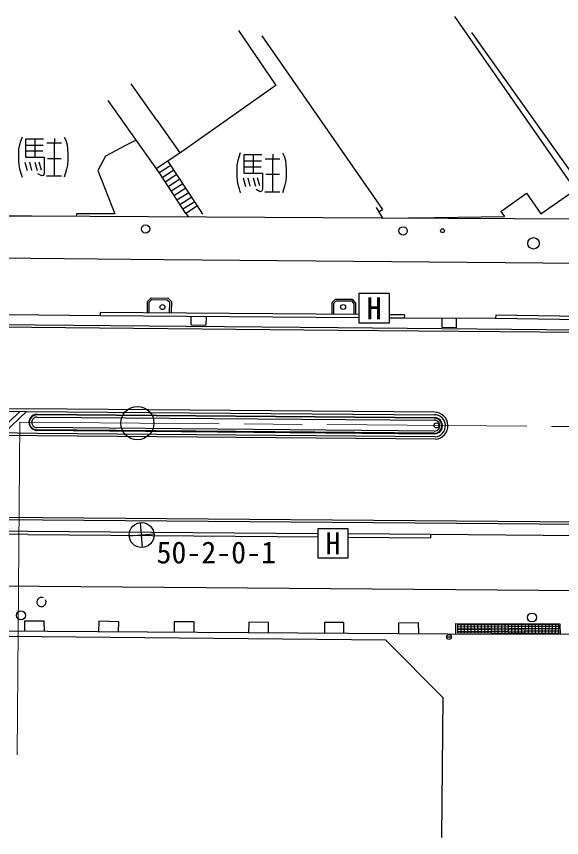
# Model space of a CAD drawing. Units: millimetres, scale not verified. Extents: x 40000 to 680000, y 20000 to 380000.
# Drawn here: x 165868 to 198663, y 256645 to 306038 of the extents above; entities that cross this region are included whole.
import ezdxf
from ezdxf.enums import TextEntityAlignment as Align

# ---------------------------------------------------------------- set-up
doc = ezdxf.new("R2010")
doc.units = ezdxf.units.MM
doc.header["$LTSCALE"] = 1000
doc.linetypes.add('CHAIN', pattern=[18.5, 12, -1.5, 3.5, -1.5])
for name, color, linetype, lineweight in [('M-BGD', 7, 'Continuous', 25), ('M-BMK', 2, 'CHAIN', 13), ('M-BMK-SRVR', 3, 'Continuous', 25), ('M-STR-HTXT', 7, 'Continuous', 13), ('M-STR-STRC', 7, 'Continuous', 25)]:
    doc.layers.add(name, color=color, linetype=linetype, lineweight=lineweight)
doc.styles.add('ＭＳ ゴシック', font='')
doc.styles.get('ＭＳ ゴシック').set_extended_font_data('MS Gothic')

msp = doc.modelspace()

# ---------------------------------------------------------------- linework, layer by layer
at = {"layer": 'M-BGD'}
for p, q in [((192219, 306038), (199472, 295598)), ((181483, 301921), (179241, 305183)), ((180632, 304868), (187885, 294428)), ((193250, 305074), (201094, 294020)), ((174308, 299792), (172769, 301975)), ((175692, 297828), (181488, 301914)), ((174455, 296641), (171390, 300978)), ((174308, 299792), (175692, 297828)), ((166107, 298519), (166047, 298316)), ((166205, 298774), (166107, 298519)), ((167502, 298654), (166422, 298654)), ((166422, 298654), (166422, 297566)), ((166977, 298646), (166977, 297566)), ((167705, 298429), (168590, 298429)), ((168162, 298699), (168162, 298429)), ((168162, 296449), (168162, 298421)), ((168740, 298774), (168845, 298586)), ((168845, 298586), (168920, 298324)), ((173073, 298597), (172469, 298302)), ((166002, 298046), (165987, 297754)), ((166047, 298316), (166002, 298046)), ((166422, 298294), (167472, 298294)), ((167465, 297926), (166430, 297926)), ((168920, 298324), (168950, 298061)), ((168950, 298061), (168965, 297761)), ((172469, 298302), (171227, 297625)), ((165987, 297754), (165987, 297379)), ((165987, 297379), (166017, 297101)), ((166422, 297566), (167547, 297566)), ((167547, 297566), (167547, 296636)), ((168560, 297476), (167742, 297476)), ((168965, 297386), (168942, 297094)), ((168965, 297761), (168965, 297386)), ((171227, 297625), (170774, 296773)), ((174274, 296897), (175692, 297828)), ((176771, 294635), (174981, 297361)), ((179181, 297368), (179136, 297097)), ((179241, 297570), (179181, 297368)), ((179338, 297825), (179241, 297570)), ((180636, 297705), (179556, 297705)), ((179556, 297705), (179556, 296618)), ((180111, 297697), (180111, 296617)), ((180838, 297480), (181723, 297480)), ((181296, 297750), (181296, 297480)), ((181296, 295500), (181296, 297473)), ((181873, 297825), (181978, 297637)), ((181978, 297637), (182053, 297375)), ((182053, 297375), (182083, 297113)), ((166017, 297101), (166055, 296876)), ((166055, 296876), (166130, 296614)), ((166377, 297274), (166512, 296764)), ((166805, 296779), (166677, 297274)), ((166970, 297274), (167112, 296779)), ((167375, 296794), (167240, 297274)), ((168890, 296854), (168822, 296636)), ((168942, 297094), (168890, 296854)), ((174455, 296641), (175160, 297089)), ((179136, 297097), (179121, 296805)), ((179556, 297345), (180606, 297345)), ((180598, 296977), (179563, 296978)), ((182083, 297113), (182098, 296813)), ((166130, 296614), (166205, 296366)), ((167397, 296441), (167165, 296569)), ((167472, 296464), (167397, 296441)), ((167517, 296531), (167472, 296464)), ((167547, 296636), (167517, 296531)), ((167682, 296441), (168590, 296441)), ((168822, 296636), (168740, 296366)), ((170774, 296773), (171780, 294173)), ((176063, 294191), (174455, 296641)), ((174632, 296356), (175339, 296816)), ((174811, 296086), (175518, 296543)), ((179121, 296805), (179121, 296430)), ((179121, 296430), (179151, 296152)), ((179556, 296618), (180681, 296618)), ((180681, 296618), (180681, 295688)), ((181693, 296528), (180876, 296528)), ((182098, 296438), (182076, 296145)), ((182098, 296813), (182098, 296438)), ((174989, 295815), (175697, 296271)), ((175168, 295544), (175876, 295998)), ((179151, 296152), (179188, 295928)), ((179188, 295928), (179263, 295665)), ((179511, 296325), (179646, 295815)), ((179938, 295830), (179811, 296325)), ((180103, 296325), (180246, 295830)), ((180508, 295845), (180373, 296325)), ((182023, 295905), (181956, 295688)), ((182076, 296145), (182023, 295905)), ((175347, 295274), (176055, 295725)), ((175526, 295003), (176234, 295453)), ((179263, 295665), (179338, 295418)), ((180531, 295493), (180298, 295620)), ((180606, 295515), (180531, 295493)), ((180651, 295583), (180606, 295515)), ((180681, 295688), (180651, 295583)), ((180816, 295492), (181723, 295493)), ((181956, 295688), (181873, 295418)), ((195007, 294314), (196562, 295398)), ((196562, 295398), (197423, 294166)), ((197423, 294166), (199472, 295598)), ((175705, 294732), (176413, 295180)), ((175884, 294462), (176592, 294907)), ((176771, 294635), (176063, 294191)), ((177077, 294144), (176771, 294635)), ((187505, 294542), (187887, 293897)), ((187663, 294274), (187885, 294428)), ((166796, 294021), (155571, 294012)), ((187815, 293907), (166796, 294021)), ((169477, 294170), (169471, 294007)), ((171780, 294173), (169477, 294170)), ((176063, 294191), (176206, 293995)), ((201147, 293843), (187815, 293907)), ((187887, 293897), (191027, 293944)), ((191027, 293944), (195222, 294006)), ((195007, 294314), (195222, 294006)), ((174766, 291404), (155832, 291563)), ((212398, 291052), (174766, 291404)), ((173752, 288893), (173979, 289116)), ((173852, 288851), (174019, 289015)), ((173979, 289116), (174989, 289099)), ((174019, 289015), (174945, 289000)), ((174945, 289000), (175094, 288843)), ((174989, 289099), (175195, 288881)), ((184854, 288824), (185063, 289031)), ((185063, 289031), (186063, 289028)), ((186063, 289028), (186273, 288799)), ((186488, 289387), (188288, 289387)), ((186488, 287587), (186488, 289387)), ((188288, 289387), (188288, 287587)), ((173748, 288215), (173752, 288893)), ((173848, 288214), (173852, 288851)), ((175078, 288203), (175094, 288843)), ((175195, 288881), (175178, 288202)), ((184861, 288121), (184854, 288824)), ((184955, 288783), (185104, 288930)), ((184961, 288120), (184955, 288783)), ((185104, 288930), (186019, 288928)), ((186019, 288928), (186173, 288760)), ((186173, 288760), (186173, 288110)), ((186273, 288799), (186273, 288109)), ((170897, 288038), (165375, 288081)), ((170902, 288238), (170897, 288038)), ((186496, 287907), (170897, 288038)), ((186488, 288107), (170902, 288238)), ((176376, 287478), (176382, 287992)), ((177275, 287985), (177269, 287467)), ((189207, 288084), (188288, 288080)), ((189207, 288084), (189202, 287884)), ((194698, 288066), (194693, 287866)), ((199911, 287994), (194698, 288066)), ((156803, 287586), (185210, 287319)), ((176376, 287478), (177269, 287467)), ((188288, 287587), (186488, 287587)), ((189202, 287884), (188288, 287885)), ((194693, 287866), (189202, 287884)), ((191468, 287877), (191456, 287337)), ((192335, 287329), (192347, 287874)), ((199903, 287794), (194693, 287866)), ((156802, 287436), (185209, 287169)), ((185209, 287169), (219240, 286865)), ((185211, 287319), (219241, 287015)), ((191456, 287337), (192335, 287329)), ((166470, 282283), (191015, 282082)), ((191016, 282232), (166471, 282433)), ((167116, 282104), (191007, 281904)), ((191006, 281875), (167118, 282071)), ((167116, 281943), (190998, 281753)), ((191000, 281100), (167101, 281302)), ((190998, 280963), (167103, 281169)), ((167115, 281142), (191008, 280938)), ((191072, 280600), (167140, 280804)), ((191061, 280749), (167142, 280955)), ((240075, 275145), (164953, 275751)), ((240073, 275295), (164954, 275901)), ((184011, 275244), (185811, 275244)), ((184011, 273444), (184011, 275244)), ((185811, 275244), (185811, 273444)), ((163534, 275118), (166564, 275067)), ((166556, 274867), (163536, 274918)), ((166556, 274867), (184011, 274736)), ((166564, 275067), (183970, 274934)), ((174146, 274897), (172650, 274783)), ((185819, 274720), (190781, 274682)), ((190783, 274882), (185840, 274920)), ((188202, 274928), (188202, 274918)), ((188422, 274896), (188422, 274924)), ((190783, 274882), (190781, 274682)), ((200877, 274782), (190783, 274882)), ((185811, 273444), (184011, 273444)), ((157772, 271845), (227527, 271291)), ((167546, 269667), (166360, 269661)), ((166360, 269661), (166363, 269051)), ((167550, 269043), (167546, 269667)), ((170822, 269665), (170801, 269022)), ((172032, 269626), (170822, 269665)), ((172013, 269014), (172032, 269626)), ((176563, 269613), (175363, 269614)), ((175363, 269614), (175363, 268993)), ((176562, 268985), (176563, 269613)), ((179841, 269593), (179830, 268964)), ((181042, 269573), (179841, 269593)), ((181032, 268956), (181042, 269573)), ((185565, 269573), (184405, 269573)), ((184405, 269573), (184405, 268934)), ((185566, 268926), (185565, 269573)), ((190061, 269553), (188855, 269543)), ((188855, 269543), (188861, 268905)), ((190067, 268897), (190061, 269553)), ((192302, 268884), (192292, 269528)), ((192292, 269528), (198566, 269507)), ((198501, 269424), (192394, 269465)), ((192394, 269465), (192401, 268956)), ((198499, 269319), (192395, 269362)), ((192397, 269258), (198497, 269214)), ((192598, 269464), (192604, 268954)), ((192801, 269462), (192807, 268953)), ((193005, 269461), (193010, 268951)), ((193208, 269459), (193213, 268950)), ((193412, 269458), (193415, 268948)), ((193615, 269457), (193619, 268947)), ((193819, 269455), (193821, 268945)), ((194023, 269454), (194024, 268943)), ((194226, 269453), (194227, 268942)), ((194430, 269451), (194430, 268940)), ((194633, 269450), (194633, 268939)), ((194837, 269448), (194836, 268937)), ((195040, 269447), (195039, 268936)), ((195244, 269446), (195242, 268934)), ((195448, 269444), (195445, 268933)), ((195651, 269443), (195648, 268931)), ((195855, 269442), (195851, 268930)), ((196058, 269440), (196054, 268928)), ((196262, 269439), (196257, 268926)), ((196465, 269438), (196460, 268925)), ((196669, 269436), (196663, 268924)), ((196873, 269435), (196866, 268922)), ((197076, 269433), (197069, 268920)), ((197280, 269432), (197272, 268919)), ((197483, 269431), (197475, 268917)), ((197687, 269429), (197678, 268916)), ((197890, 269428), (197881, 268914)), ((198094, 269426), (198084, 268913)), ((198298, 269425), (198287, 268911)), ((198490, 268910), (198501, 269424)), ((198566, 269507), (198579, 268862)), ((191826, 268886), (158959, 269099)), ((188098, 268518), (165306, 268734)), ((191740, 268712), (192038, 268712)), ((227776, 268762), (191826, 268886)), ((198494, 269109), (192398, 269155)), ((198492, 269003), (192399, 269049)), ((198490, 268910), (192401, 268956)), ((191513, 265072), (188098, 268518)), ((191513, 265072), (191433, 256645))]:
    msp.add_line(p, q, dxfattribs=at)
for centre, radius in [((173640, 293251), 250), ((189128, 293136), 250), ((191503, 293149), 115), ((196979, 292388), 345), ((174655, 288552), 150), ((185519, 288561), 150), ((191135, 281439), 150), ((166143, 270006), 270), ((196879, 269883), 270), ((191889, 268712), 149)]:
    msp.add_circle(centre, radius, dxfattribs=at)
for centre, radius, start, end in [((167102, 281623), 481, 88.3942, 271.4907), ((167095, 281620), 451, 87.0686, 270.9866), ((191010, 281415), 667, 274.3161, 89.6137), ((191010, 281415), 817, 274.3161, 89.6137), ((167106, 281622), 320, 88.2178, 269.1957), ((191008, 281419), 456, 268.7021, 90.2628), ((191012, 281426), 327, 267.9984, 92.3104), ((191012, 281421), 483, 269.4799, 90.5636), ((167368, 270813), 280, 123.6572, 326.3666), ((167368, 270813), 280, 60.3445, 121.6555), ((167368, 270813), 280, 333.7428, 28.2572)]:
    msp.add_arc(centre, radius, start, end, dxfattribs=at)
at = {"layer": 'M-BMK'}
msp.add_line((166065, 281631), (250150, 280973), dxfattribs=at)
at = {"layer": 'M-BMK-SRVR'}
msp.add_line((173455, 274092), (173342, 275588), dxfattribs=at)
for centre, radius in [((173144, 281575), 1000), ((173398, 274840), 750)]:
    msp.add_circle(centre, radius, dxfattribs=at)
at = {"layer": 'M-STR-HTXT'}
msp.add_line((166065, 281631), (165909, 261631), dxfattribs=at)
at = {"layer": 'M-STR-STRC'}
for p, q in [((154249, 282541), (166471, 282433)), ((154248, 282391), (166470, 282283)), ((164733, 280984), (166101, 282287)), ((166470, 282283), (165128, 280983)), ((167142, 280955), (154151, 281113)), ((167140, 280804), (154131, 280963))]:
    msp.add_line(p, q, dxfattribs=at)

# ---------------------------------------------------------------- texts
at = {"layer": 'M-BGD', "style": 'ＭＳ ゴシック'}
for p in [(187388, 288487), (184911, 274344)]:
    msp.add_text('H', height=1320, dxfattribs=at).set_placement(p, align=Align.MIDDLE_CENTER)
msp.add_text('50-2-0-1', height=1320, dxfattribs=at).set_placement((174298, 272740), align=Align.BOTTOM_LEFT)

doc.saveas('drawing.dxf')
